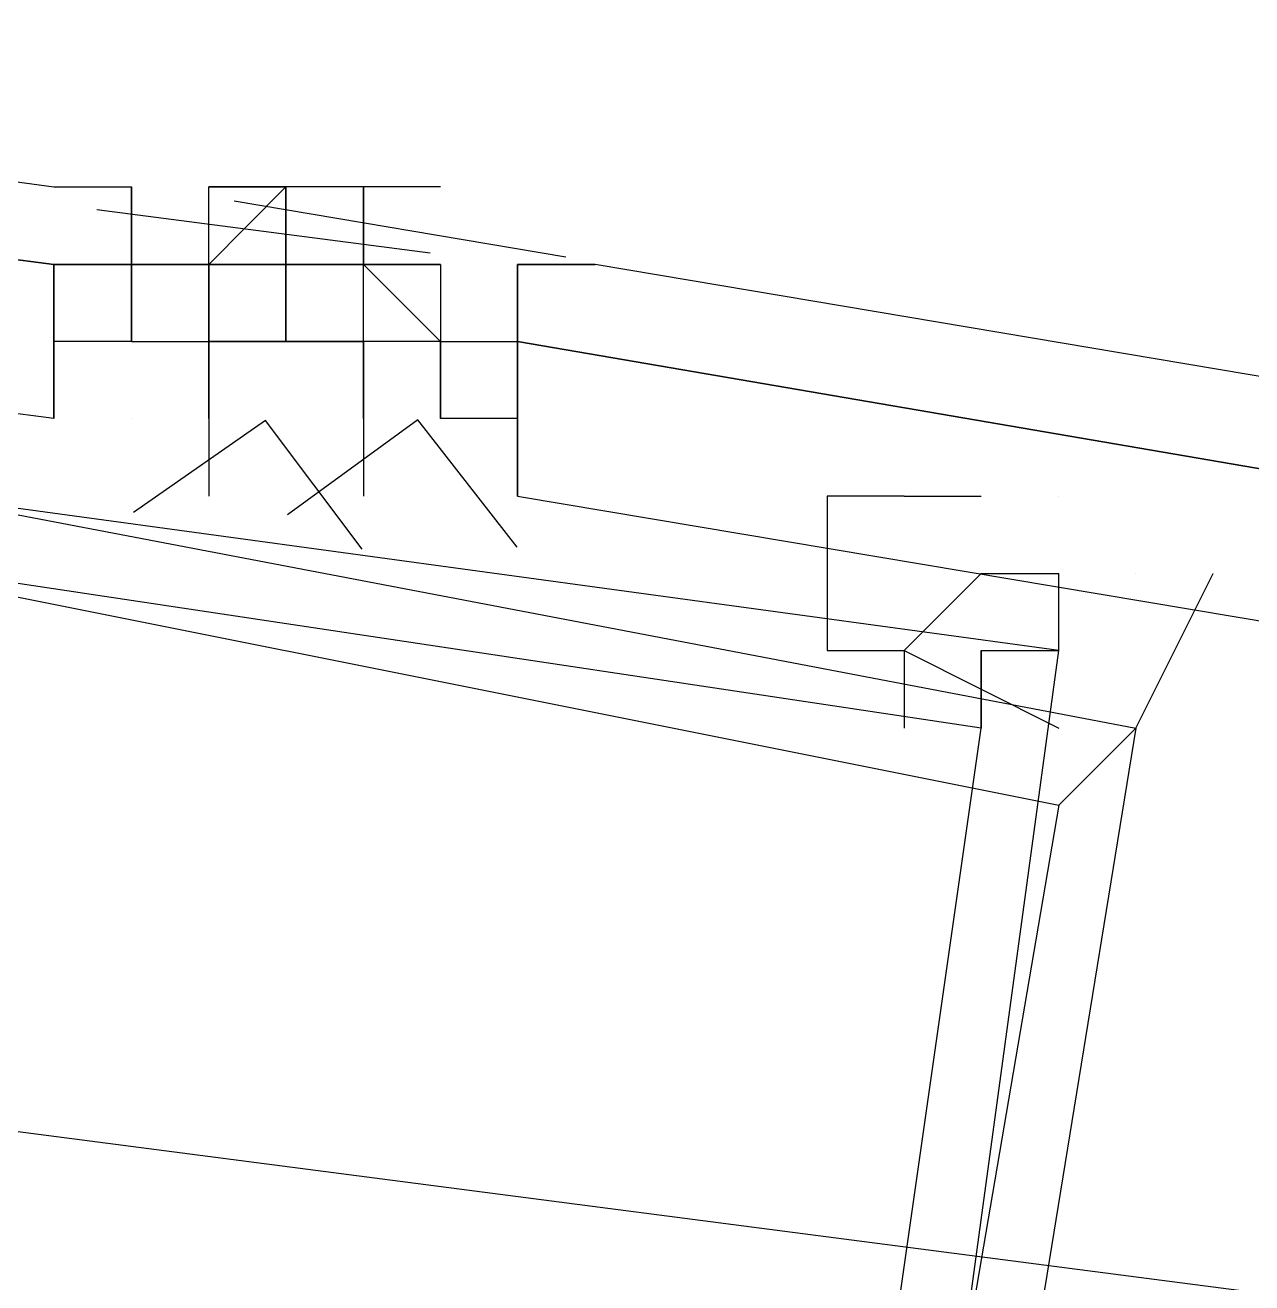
# Model space of a CAD drawing. Header units: feet. Extents: x -84 to 198, y -22 to 181.
# Drawn here: x 103.6483 to 103.86, y 152.7487 to 152.9657 of the extents above; entities that cross this region are included whole.
import ezdxf

# ---------------------------------------------------------------- set-up
doc = ezdxf.new("R2010")
doc.units = ezdxf.units.FT
doc.layers.add('A-AREA-UNIDAD', color=30, linetype='CONTINUOUS')
doc.layers.add('A-LINEA', color=7, linetype='CONTINUOUS')

msp = doc.modelspace()

# ---------------------------------------------------------------- linework, layer by layer
at = {"layer": 'A-AREA-UNIDAD'}
msp.add_lwpolyline([(134, 143.5378), (130.912, 144.9422), (130.4, 144.9422), (130.208, 145.2622), (127.168, 146.4889), (126.672, 146.4889), (126.64, 146.7022), (123.52, 147.8578), (122.88, 147.8933), (122.848, 148.0889), (115.808, 150.2578), (115.2, 150.2578), (115.168, 150.4178), (111.328, 151.2178), (111.28, 151.3778), (104, 152.7289), (99.072, 153.3689), (92.192, 153.9022), (87.92, 153.9733)], dxfattribs=at)
at = {"layer": 'A-LINEA'}
for p, q in [((103.6667, 152.9378), (103.6667, 152.9378)), ((103.6667, 152.9378), (103.6667, 152.9378)), ((103.6667, 152.9378), (103.6667, 152.9378)), ((103.6667, 152.9244), (103.6667, 152.9378)), ((103.6667, 152.9378), (103.6667, 152.9378)), ((103.6667, 152.9378), (103.6667, 152.9378)), ((103.6667, 152.9378), (103.6667, 152.9378)), ((103.6667, 152.9378), (103.6667, 152.9378)), ((103.6667, 152.9244), (103.6667, 152.9378)), ((103.6667, 152.9378), (103.6667, 152.9378)), ((103.6667, 152.9378), (103.6667, 152.9378)), ((103.6667, 152.9244), (103.6667, 152.9378)), ((103.6667, 152.9244), (103.6667, 152.9378)), ((103.6667, 152.9378), (103.6667, 152.9378)), ((103.6667, 152.9378), (103.6667, 152.9378)), ((103.6667, 152.9378), (103.6667, 152.9378)), ((103.6667, 152.9378), (103.6667, 152.9378)), ((103.6667, 152.9378), (103.6667, 152.9378)), ((103.6667, 152.9378), (103.6667, 152.9244)), ((103.6667, 152.9378), (103.6667, 152.9378)), ((103.6667, 152.9378), (103.6667, 152.9378)), ((103.6667, 152.9378), (103.6667, 152.9378)), ((103.6667, 152.9378), (103.6667, 152.9378)), ((103.6667, 152.9244), (103.6667, 152.9378)), ((103.6667, 152.9378), (103.6667, 152.9378)), ((103.6667, 152.9378), (103.6667, 152.9378)), ((103.6667, 152.9378), (103.6667, 152.9378)), ((103.6667, 152.9378), (103.6667, 152.9378)), ((103.6667, 152.9244), (103.6667, 152.9378)), ((103.6667, 152.9378), (103.6667, 152.9378)), ((103.6667, 152.9378), (103.6667, 152.9378)), ((103.6667, 152.9244), (103.6667, 152.9378)), ((103.6667, 152.9244), (103.6667, 152.9378)), ((103.6667, 152.9378), (103.6667, 152.9378)), ((103.6667, 152.9378), (103.6667, 152.9378)), ((103.6667, 152.9378), (103.6667, 152.9378)), ((103.6667, 152.9378), (103.6667, 152.9378)), ((103.6667, 152.9378), (103.6667, 152.9378)), ((103.6667, 152.9378), (103.6667, 152.9244)), ((103.6667, 152.9378), (103.6667, 152.9378)), ((103.68, 152.9378), (103.6933, 152.9378)), ((103.68, 152.9378), (103.6933, 152.9378)), ((103.68, 152.9378), (103.68, 152.9378)), ((103.6933, 152.9378), (103.68, 152.9378)), ((103.68, 152.9378), (103.68, 152.9378)), ((103.68, 152.9378), (103.68, 152.9378)), ((103.68, 152.9378), (103.68, 152.9378)), ((103.68, 152.9378), (103.68, 152.9378)), ((103.68, 152.9378), (103.68, 152.9378)), ((103.68, 152.9378), (103.68, 152.9378)), ((103.68, 152.9378), (103.68, 152.9378)), ((103.68, 152.9378), (103.68, 152.9378)), ((103.68, 152.9244), (103.68, 152.9378)), ((103.68, 152.9378), (103.6933, 152.9378)), ((103.68, 152.9378), (103.6933, 152.9378)), ((103.68, 152.9378), (103.68, 152.9378)), ((103.6933, 152.9378), (103.68, 152.9378)), ((103.68, 152.9378), (103.68, 152.9378)), ((103.68, 152.9378), (103.68, 152.9378)), ((103.68, 152.9378), (103.68, 152.9378)), ((103.68, 152.9378), (103.68, 152.9378)), ((103.68, 152.9378), (103.68, 152.9378)), ((103.68, 152.9378), (103.68, 152.9378)), ((103.68, 152.9378), (103.68, 152.9378)), ((103.68, 152.9378), (103.68, 152.9378)), ((103.68, 152.9244), (103.68, 152.9378)), ((103.6933, 152.9378), (103.6933, 152.9378)), ((103.6933, 152.9378), (103.6933, 152.9378)), ((103.6933, 152.9378), (103.6933, 152.9378)), ((103.6933, 152.9378), (103.6933, 152.9378)), ((103.6933, 152.9378), (103.6933, 152.9378)), ((103.6933, 152.9378), (103.6933, 152.9378)), ((103.6933, 152.9378), (103.6933, 152.9378)), ((103.6933, 152.9378), (103.6933, 152.9378)), ((103.6933, 152.9378), (103.6933, 152.9244)), ((103.6933, 152.9378), (103.6933, 152.9378)), ((103.7067, 152.9378), (103.6933, 152.9378)), ((103.6933, 152.9378), (103.6933, 152.9378)), ((103.6933, 152.9244), (103.6933, 152.9378)), ((103.6933, 152.9244), (103.6933, 152.9378)), ((103.6933, 152.9378), (103.6933, 152.9378)), ((103.6933, 152.9378), (103.6933, 152.9378)), ((103.6933, 152.9378), (103.6933, 152.9244)), ((103.6933, 152.9378), (103.6933, 152.9378)), ((103.6933, 152.9378), (103.6933, 152.9244)), ((103.6933, 152.9378), (103.6933, 152.9378)), ((103.6933, 152.9378), (103.6933, 152.9378)), ((103.6933, 152.9378), (103.6933, 152.9244)), ((103.6933, 152.9378), (103.6933, 152.9378)), ((103.6933, 152.9378), (103.6933, 152.9378)), ((103.6933, 152.9378), (103.6933, 152.9378)), ((103.6933, 152.9378), (103.6933, 152.9378)), ((103.6933, 152.9378), (103.6933, 152.9378)), ((103.6933, 152.9378), (103.6933, 152.9378)), ((103.6933, 152.9378), (103.6933, 152.9378)), ((103.6933, 152.9378), (103.6933, 152.9378)), ((103.6933, 152.9378), (103.6933, 152.9244)), ((103.6933, 152.9378), (103.6933, 152.9378)), ((103.7067, 152.9378), (103.6933, 152.9378)), ((103.6933, 152.9378), (103.6933, 152.9378)), ((103.6933, 152.9244), (103.6933, 152.9378)), ((103.6933, 152.9244), (103.6933, 152.9378)), ((103.6933, 152.9378), (103.6933, 152.9378)), ((103.6933, 152.9378), (103.6933, 152.9378)), ((103.6933, 152.9378), (103.6933, 152.9244)), ((103.6933, 152.9378), (103.6933, 152.9378)), ((103.6933, 152.9378), (103.6933, 152.9244)), ((103.6933, 152.9378), (103.6933, 152.9378)), ((103.6933, 152.9378), (103.6933, 152.9378)), ((103.6933, 152.9378), (103.6933, 152.9244)), ((103.7067, 152.9378), (103.7067, 152.9378)), ((103.7067, 152.9378), (103.7067, 152.9378)), ((103.7067, 152.9378), (103.7067, 152.9378)), ((103.7067, 152.9378), (103.7067, 152.9378)), ((103.7067, 152.9378), (103.7067, 152.9378)), ((103.7067, 152.9244), (103.7067, 152.9378)), ((103.7067, 152.9378), (103.7067, 152.9378)), ((103.7067, 152.9378), (103.7067, 152.9378)), ((103.7067, 152.9378), (103.7067, 152.9378)), ((103.72, 152.9378), (103.7067, 152.9378)), ((103.7067, 152.9378), (103.7067, 152.9378)), ((103.7067, 152.9378), (103.7067, 152.9378)), ((103.7067, 152.9378), (103.7067, 152.9378)), ((103.7067, 152.9378), (103.7067, 152.9378)), ((103.7067, 152.9378), (103.7067, 152.9378)), ((103.7067, 152.9244), (103.7067, 152.9378)), ((103.7067, 152.9378), (103.7067, 152.9378)), ((103.7067, 152.9378), (103.7067, 152.9378)), ((103.7067, 152.9378), (103.7067, 152.9378)), ((103.72, 152.9378), (103.7067, 152.9378)), ((103.6844, 152.9354), (103.7416, 152.9257)), ((103.6844, 152.9354), (103.7416, 152.9257)), ((103.6607, 152.9339), (103.7182, 152.9264)), ((103.6607, 152.9339), (103.7182, 152.9264)), ((103.6533, 152.9244), (103.6533, 152.9244)), ((103.6533, 152.9244), (103.6533, 152.9111)), ((103.6533, 152.9244), (103.6533, 152.9244)), ((103.6533, 152.9244), (103.6533, 152.9111)), ((103.6667, 152.9244), (103.6667, 152.9244)), ((103.6667, 152.9244), (103.6667, 152.9244)), ((103.6667, 152.9244), (103.6667, 152.9244)), ((103.6667, 152.9244), (103.6667, 152.9244)), ((103.6667, 152.9244), (103.6667, 152.9244)), ((103.6667, 152.9244), (103.6667, 152.9244)), ((103.6667, 152.9244), (103.6667, 152.9244)), ((103.6667, 152.9244), (103.6667, 152.9244)), ((103.6667, 152.9244), (103.6667, 152.9244)), ((103.6667, 152.9244), (103.6667, 152.9244)), ((103.6667, 152.9244), (103.6667, 152.9244)), ((103.6667, 152.9244), (103.6667, 152.9244)), ((103.68, 152.9244), (103.6667, 152.9244)), ((103.6667, 152.9244), (103.6667, 152.9244)), ((103.6667, 152.9244), (103.68, 152.9244)), ((103.6667, 152.9244), (103.6667, 152.9244)), ((103.6667, 152.9244), (103.6667, 152.9244)), ((103.6667, 152.9244), (103.6667, 152.9244)), ((103.6667, 152.9244), (103.6667, 152.9244)), ((103.6667, 152.9111), (103.6667, 152.9244)), ((103.6667, 152.9244), (103.6667, 152.9244)), ((103.6667, 152.9244), (103.6667, 152.9244)), ((103.6667, 152.9244), (103.6667, 152.9244)), ((103.6667, 152.9244), (103.6667, 152.9244)), ((103.6667, 152.9244), (103.6667, 152.9244)), ((103.6667, 152.9244), (103.6667, 152.9244)), ((103.6667, 152.9244), (103.6667, 152.9244)), ((103.6667, 152.9244), (103.6667, 152.9244)), ((103.6667, 152.9244), (103.6667, 152.9244)), ((103.6667, 152.9244), (103.6667, 152.9244)), ((103.6667, 152.9244), (103.6667, 152.9244)), ((103.6667, 152.9244), (103.6667, 152.9244)), ((103.6667, 152.9244), (103.6667, 152.9244)), ((103.6667, 152.9244), (103.6667, 152.9244)), ((103.6667, 152.9244), (103.6667, 152.9244)), ((103.6667, 152.9244), (103.6667, 152.9244)), ((103.68, 152.9244), (103.6667, 152.9244)), ((103.6667, 152.9244), (103.6667, 152.9244)), ((103.6667, 152.9244), (103.68, 152.9244)), ((103.6667, 152.9244), (103.6667, 152.9244)), ((103.6667, 152.9244), (103.6667, 152.9244)), ((103.6667, 152.9244), (103.6667, 152.9244)), ((103.6667, 152.9244), (103.6667, 152.9244)), ((103.6667, 152.9111), (103.6667, 152.9244)), ((103.6667, 152.9244), (103.6667, 152.9244)), ((103.6667, 152.9244), (103.6667, 152.9244)), ((103.6667, 152.9244), (103.6667, 152.9244)), ((103.6667, 152.9244), (103.6667, 152.9244)), ((103.68, 152.9244), (103.68, 152.9244)), ((103.68, 152.9244), (103.68, 152.9244)), ((103.68, 152.9111), (103.68, 152.9244)), ((103.68, 152.9244), (103.68, 152.9244)), ((103.68, 152.9244), (103.68, 152.9244)), ((103.68, 152.9244), (103.68, 152.9244)), ((103.68, 152.9244), (103.68, 152.9244)), ((103.68, 152.9244), (103.68, 152.9244)), ((103.6933, 152.9244), (103.68, 152.9244)), ((103.6933, 152.9244), (103.68, 152.9244)), ((103.68, 152.9244), (103.68, 152.9244)), ((103.68, 152.9244), (103.68, 152.9244)), ((103.68, 152.9244), (103.68, 152.9244)), ((103.68, 152.9244), (103.68, 152.9244)), ((103.68, 152.9244), (103.68, 152.9244)), ((103.68, 152.9244), (103.68, 152.9244)), ((103.68, 152.9244), (103.68, 152.9244)), ((103.68, 152.9244), (103.68, 152.9244)), ((103.68, 152.9244), (103.68, 152.9244)), ((103.68, 152.9244), (103.68, 152.9244)), ((103.6933, 152.9244), (103.68, 152.9244)), ((103.68, 152.9244), (103.68, 152.9244)), ((103.68, 152.9244), (103.68, 152.9244)), ((103.68, 152.9244), (103.68, 152.9244)), ((103.68, 152.9244), (103.68, 152.9244)), ((103.68, 152.9244), (103.68, 152.9244)), ((103.68, 152.9111), (103.68, 152.9244)), ((103.68, 152.9244), (103.68, 152.9244)), ((103.68, 152.9244), (103.68, 152.9244)), ((103.68, 152.9244), (103.68, 152.9244)), ((103.68, 152.9244), (103.68, 152.9244)), ((103.68, 152.9244), (103.68, 152.9244)), ((103.6933, 152.9244), (103.68, 152.9244)), ((103.68, 152.9244), (103.68, 152.9244)), ((103.68, 152.9244), (103.68, 152.9244)), ((103.68, 152.9244), (103.68, 152.9244)), ((103.68, 152.9244), (103.68, 152.9244)), ((103.68, 152.9244), (103.6933, 152.9244)), ((103.68, 152.9244), (103.6933, 152.9244)), ((103.68, 152.9244), (103.6933, 152.9244)), ((103.68, 152.9244), (103.68, 152.9244)), ((103.68, 152.9244), (103.68, 152.9244)), ((103.68, 152.9111), (103.68, 152.9244)), ((103.68, 152.9244), (103.68, 152.9244)), ((103.68, 152.9244), (103.68, 152.9244)), ((103.68, 152.9244), (103.68, 152.9244)), ((103.68, 152.9244), (103.68, 152.9244)), ((103.68, 152.9244), (103.68, 152.9244)), ((103.6933, 152.9244), (103.68, 152.9244)), ((103.6933, 152.9244), (103.68, 152.9244)), ((103.68, 152.9244), (103.68, 152.9244)), ((103.68, 152.9244), (103.68, 152.9244)), ((103.68, 152.9244), (103.68, 152.9244)), ((103.68, 152.9244), (103.68, 152.9244)), ((103.68, 152.9244), (103.68, 152.9244)), ((103.68, 152.9244), (103.68, 152.9244)), ((103.68, 152.9244), (103.68, 152.9244)), ((103.68, 152.9244), (103.68, 152.9244)), ((103.68, 152.9244), (103.68, 152.9244)), ((103.68, 152.9244), (103.68, 152.9244)), ((103.6933, 152.9244), (103.68, 152.9244)), ((103.68, 152.9244), (103.68, 152.9244)), ((103.68, 152.9244), (103.68, 152.9244)), ((103.68, 152.9244), (103.68, 152.9244)), ((103.68, 152.9244), (103.68, 152.9244)), ((103.68, 152.9244), (103.68, 152.9244)), ((103.68, 152.9111), (103.68, 152.9244)), ((103.68, 152.9244), (103.68, 152.9244)), ((103.68, 152.9244), (103.68, 152.9244)), ((103.68, 152.9244), (103.68, 152.9244)), ((103.68, 152.9244), (103.68, 152.9244)), ((103.68, 152.9244), (103.68, 152.9244)), ((103.6933, 152.9244), (103.68, 152.9244)), ((103.68, 152.9244), (103.68, 152.9244)), ((103.68, 152.9244), (103.68, 152.9244)), ((103.68, 152.9244), (103.68, 152.9244)), ((103.68, 152.9244), (103.68, 152.9244)), ((103.68, 152.9244), (103.6933, 152.9244)), ((103.68, 152.9244), (103.6933, 152.9244)), ((103.68, 152.9244), (103.6933, 152.9244)), ((103.6933, 152.9244), (103.6933, 152.9244)), ((103.6933, 152.9244), (103.6933, 152.9244)), ((103.6933, 152.9244), (103.6933, 152.9244)), ((103.6933, 152.9244), (103.6933, 152.9244)), ((103.6933, 152.9244), (103.6933, 152.9244)), ((103.6933, 152.9244), (103.6933, 152.9244)), ((103.6933, 152.9244), (103.6933, 152.9244)), ((103.6933, 152.9244), (103.6933, 152.9244)), ((103.6933, 152.9244), (103.6933, 152.9244)), ((103.6933, 152.9244), (103.6933, 152.9244)), ((103.6933, 152.9244), (103.6933, 152.9244)), ((103.6933, 152.9244), (103.6933, 152.9244)), ((103.6933, 152.9244), (103.6933, 152.9244)), ((103.6933, 152.9244), (103.6933, 152.9244)), ((103.6933, 152.9244), (103.6933, 152.9244)), ((103.6933, 152.9244), (103.6933, 152.9244)), ((103.6933, 152.9244), (103.6933, 152.9244)), ((103.6933, 152.9244), (103.6933, 152.9244)), ((103.6933, 152.9244), (103.6933, 152.9244)), ((103.6933, 152.9244), (103.6933, 152.9244)), ((103.6933, 152.9244), (103.6933, 152.9111)), ((103.6933, 152.9244), (103.6933, 152.9244)), ((103.6933, 152.9244), (103.6933, 152.9244)), ((103.6933, 152.9244), (103.6933, 152.9244)), ((103.6933, 152.9244), (103.6933, 152.9244)), ((103.6933, 152.9244), (103.6933, 152.9244)), ((103.6933, 152.9244), (103.6933, 152.9244)), ((103.6933, 152.9244), (103.6933, 152.9244)), ((103.6933, 152.9244), (103.6933, 152.9244)), ((103.6933, 152.9111), (103.6933, 152.9244)), ((103.6933, 152.9244), (103.6933, 152.9244)), ((103.6933, 152.9244), (103.6933, 152.9244)), ((103.6933, 152.9244), (103.6933, 152.9244)), ((103.6933, 152.9244), (103.6933, 152.9244)), ((103.6933, 152.9244), (103.6933, 152.9244)), ((103.7067, 152.9244), (103.6933, 152.9244)), ((103.6933, 152.9244), (103.6933, 152.9244)), ((103.7067, 152.9244), (103.6933, 152.9244)), ((103.6933, 152.9244), (103.6933, 152.9244)), ((103.6933, 152.9244), (103.6933, 152.9244)), ((103.6933, 152.9244), (103.6933, 152.9244)), ((103.6933, 152.9244), (103.6933, 152.9244)), ((103.6933, 152.9244), (103.7067, 152.9244)), ((103.6933, 152.9244), (103.6933, 152.9244)), ((103.6933, 152.9244), (103.6933, 152.9244)), ((103.6933, 152.9244), (103.6933, 152.9244)), ((103.6933, 152.9244), (103.6933, 152.9244)), ((103.6933, 152.9244), (103.6933, 152.9244)), ((103.6933, 152.9244), (103.6933, 152.9244)), ((103.6933, 152.9111), (103.6933, 152.9244)), ((103.6933, 152.9244), (103.6933, 152.9244)), ((103.6933, 152.9244), (103.6933, 152.9244)), ((103.6933, 152.9244), (103.6933, 152.9244)), ((103.6933, 152.9244), (103.6933, 152.9244)), ((103.6933, 152.9244), (103.6933, 152.9244)), ((103.6933, 152.9244), (103.6933, 152.9244)), ((103.6933, 152.9244), (103.6933, 152.9244)), ((103.6933, 152.9244), (103.6933, 152.9244)), ((103.6933, 152.9244), (103.6933, 152.9244)), ((103.6933, 152.9244), (103.6933, 152.9244)), ((103.6933, 152.9244), (103.6933, 152.9244)), ((103.6933, 152.9244), (103.6933, 152.9244)), ((103.6933, 152.9244), (103.6933, 152.9244)), ((103.6933, 152.9244), (103.6933, 152.9244)), ((103.6933, 152.9244), (103.6933, 152.9244)), ((103.6933, 152.9244), (103.6933, 152.9244)), ((103.6933, 152.9244), (103.6933, 152.9244)), ((103.6933, 152.9244), (103.6933, 152.9244)), ((103.6933, 152.9244), (103.6933, 152.9244)), ((103.6933, 152.9244), (103.6933, 152.9244)), ((103.6933, 152.9244), (103.6933, 152.9111)), ((103.6933, 152.9244), (103.6933, 152.9244)), ((103.6933, 152.9244), (103.6933, 152.9244)), ((103.6933, 152.9244), (103.6933, 152.9244)), ((103.6933, 152.9244), (103.6933, 152.9244)), ((103.6933, 152.9244), (103.6933, 152.9244)), ((103.6933, 152.9244), (103.6933, 152.9244)), ((103.6933, 152.9244), (103.6933, 152.9244)), ((103.6933, 152.9244), (103.6933, 152.9244)), ((103.6933, 152.9111), (103.6933, 152.9244)), ((103.6933, 152.9244), (103.6933, 152.9244)), ((103.6933, 152.9244), (103.6933, 152.9244)), ((103.6933, 152.9244), (103.6933, 152.9244)), ((103.6933, 152.9244), (103.6933, 152.9244)), ((103.6933, 152.9244), (103.6933, 152.9244)), ((103.7067, 152.9244), (103.6933, 152.9244)), ((103.6933, 152.9244), (103.6933, 152.9244)), ((103.7067, 152.9244), (103.6933, 152.9244)), ((103.6933, 152.9244), (103.6933, 152.9244)), ((103.6933, 152.9244), (103.6933, 152.9244)), ((103.6933, 152.9244), (103.6933, 152.9244)), ((103.6933, 152.9244), (103.6933, 152.9244)), ((103.6933, 152.9244), (103.7067, 152.9244)), ((103.6933, 152.9244), (103.6933, 152.9244)), ((103.6933, 152.9244), (103.6933, 152.9244)), ((103.6933, 152.9244), (103.6933, 152.9244)), ((103.6933, 152.9244), (103.6933, 152.9244)), ((103.6933, 152.9244), (103.6933, 152.9244)), ((103.6933, 152.9244), (103.6933, 152.9244)), ((103.6933, 152.9111), (103.6933, 152.9244)), ((103.7067, 152.9244), (103.7067, 152.9244)), ((103.7067, 152.9244), (103.7067, 152.9244)), ((103.7067, 152.9244), (103.7067, 152.9244)), ((103.7067, 152.9244), (103.72, 152.9244)), ((103.7067, 152.9244), (103.7067, 152.9244)), ((103.7067, 152.9244), (103.7067, 152.9244)), ((103.7067, 152.9111), (103.7067, 152.9244)), ((103.7067, 152.9244), (103.7067, 152.9244)), ((103.7067, 152.9244), (103.7067, 152.9244)), ((103.7067, 152.9244), (103.7067, 152.9244)), ((103.7067, 152.9244), (103.72, 152.9244)), ((103.7067, 152.9244), (103.72, 152.9244)), ((103.7067, 152.9244), (103.7067, 152.9244)), ((103.7067, 152.9244), (103.7067, 152.9244)), ((103.7067, 152.9244), (103.7067, 152.9244)), ((103.7067, 152.9244), (103.7067, 152.9244)), ((103.7067, 152.9244), (103.7067, 152.9244)), ((103.7067, 152.9244), (103.7067, 152.9244)), ((103.7067, 152.9244), (103.7067, 152.9244)), ((103.7067, 152.9244), (103.7067, 152.9244)), ((103.7067, 152.9244), (103.7067, 152.9244)), ((103.7067, 152.9244), (103.7067, 152.9244)), ((103.7067, 152.9244), (103.7067, 152.9244)), ((103.7067, 152.9244), (103.7067, 152.9244)), ((103.7067, 152.9244), (103.7067, 152.9244)), ((103.72, 152.9244), (103.7067, 152.9244)), ((103.7067, 152.9244), (103.7067, 152.9244)), ((103.7067, 152.9244), (103.7067, 152.9244)), ((103.7067, 152.9111), (103.7067, 152.9244)), ((103.72, 152.9244), (103.7067, 152.9244)), ((103.7067, 152.9244), (103.7067, 152.9244)), ((103.7067, 152.9244), (103.7067, 152.9244)), ((103.7067, 152.9111), (103.7067, 152.9244)), ((103.7067, 152.9111), (103.7067, 152.9244)), ((103.7067, 152.9244), (103.7067, 152.9244)), ((103.7067, 152.9244), (103.7067, 152.9244)), ((103.7067, 152.9244), (103.7067, 152.9244)), ((103.7067, 152.9111), (103.7067, 152.9244)), ((103.7067, 152.9111), (103.7067, 152.9244)), ((103.7067, 152.9244), (103.7067, 152.9244)), ((103.7067, 152.9244), (103.7067, 152.9244)), ((103.7067, 152.9244), (103.7067, 152.9244)), ((103.7067, 152.9244), (103.7067, 152.9244)), ((103.7067, 152.9244), (103.7067, 152.9244)), ((103.7067, 152.9244), (103.7067, 152.9244)), ((103.7067, 152.9244), (103.7067, 152.9244)), ((103.7067, 152.9244), (103.7067, 152.9244)), ((103.7067, 152.9244), (103.7067, 152.9244)), ((103.7067, 152.9244), (103.7067, 152.9244)), ((103.7067, 152.9244), (103.7067, 152.9244)), ((103.7067, 152.9244), (103.7067, 152.9244)), ((103.7067, 152.9244), (103.7067, 152.9244)), ((103.7067, 152.9244), (103.7067, 152.9244)), ((103.7067, 152.9244), (103.7067, 152.9244)), ((103.7067, 152.9244), (103.7067, 152.9244)), ((103.7067, 152.9244), (103.7067, 152.9244)), ((103.7067, 152.9244), (103.7067, 152.9244)), ((103.7067, 152.9244), (103.7067, 152.9244)), ((103.7067, 152.9244), (103.7067, 152.9244)), ((103.7067, 152.9244), (103.7067, 152.9244)), ((103.7067, 152.9244), (103.72, 152.9244)), ((103.7067, 152.9244), (103.7067, 152.9244)), ((103.7067, 152.9244), (103.7067, 152.9244)), ((103.7067, 152.9111), (103.7067, 152.9244)), ((103.7067, 152.9244), (103.7067, 152.9244)), ((103.7067, 152.9244), (103.7067, 152.9244)), ((103.7067, 152.9244), (103.7067, 152.9244)), ((103.7067, 152.9244), (103.72, 152.9244)), ((103.7067, 152.9244), (103.72, 152.9244)), ((103.7067, 152.9244), (103.7067, 152.9244)), ((103.7067, 152.9244), (103.7067, 152.9244)), ((103.7067, 152.9244), (103.7067, 152.9244)), ((103.7067, 152.9244), (103.7067, 152.9244)), ((103.7067, 152.9244), (103.7067, 152.9244)), ((103.7067, 152.9244), (103.7067, 152.9244)), ((103.7067, 152.9244), (103.7067, 152.9244)), ((103.7067, 152.9244), (103.7067, 152.9244)), ((103.7067, 152.9244), (103.7067, 152.9244)), ((103.7067, 152.9244), (103.7067, 152.9244)), ((103.7067, 152.9244), (103.7067, 152.9244)), ((103.7067, 152.9244), (103.7067, 152.9244)), ((103.7067, 152.9244), (103.7067, 152.9244)), ((103.72, 152.9244), (103.7067, 152.9244)), ((103.7067, 152.9244), (103.7067, 152.9244)), ((103.7067, 152.9244), (103.7067, 152.9244)), ((103.7067, 152.9111), (103.7067, 152.9244)), ((103.72, 152.9244), (103.7067, 152.9244)), ((103.7067, 152.9244), (103.7067, 152.9244)), ((103.7067, 152.9244), (103.7067, 152.9244)), ((103.7067, 152.9111), (103.7067, 152.9244)), ((103.7067, 152.9111), (103.7067, 152.9244)), ((103.7067, 152.9244), (103.7067, 152.9244)), ((103.7067, 152.9244), (103.7067, 152.9244)), ((103.7067, 152.9244), (103.7067, 152.9244)), ((103.7067, 152.9111), (103.7067, 152.9244)), ((103.7067, 152.9111), (103.7067, 152.9244)), ((103.7067, 152.9244), (103.7067, 152.9244)), ((103.7067, 152.9244), (103.7067, 152.9244)), ((103.7067, 152.9244), (103.7067, 152.9244)), ((103.7067, 152.9244), (103.7067, 152.9244)), ((103.7067, 152.9244), (103.7067, 152.9244)), ((103.7067, 152.9244), (103.7067, 152.9244)), ((103.7067, 152.9244), (103.7067, 152.9244)), ((103.7067, 152.9244), (103.7067, 152.9244)), ((103.7067, 152.9244), (103.7067, 152.9244)), ((103.7067, 152.9244), (103.7067, 152.9244)), ((103.7067, 152.9244), (103.7067, 152.9244)), ((103.7067, 152.9244), (103.7067, 152.9244)), ((103.7067, 152.9244), (103.7067, 152.9244)), ((103.7067, 152.9244), (103.7067, 152.9244)), ((103.7067, 152.9244), (103.7067, 152.9244)), ((103.7067, 152.9244), (103.7067, 152.9244)), ((103.7067, 152.9244), (103.7067, 152.9244)), ((103.7067, 152.9244), (103.7067, 152.9244)), ((103.72, 152.9244), (103.72, 152.9244)), ((103.72, 152.9244), (103.72, 152.9244)), ((103.72, 152.9244), (103.72, 152.9244)), ((103.72, 152.9244), (103.72, 152.9244)), ((103.72, 152.9244), (103.72, 152.9244)), ((103.72, 152.9244), (103.72, 152.9244)), ((103.72, 152.9244), (103.72, 152.9244)), ((103.72, 152.9244), (103.72, 152.9244)), ((103.72, 152.9244), (103.72, 152.9244)), ((103.72, 152.9244), (103.72, 152.9244)), ((103.72, 152.9244), (103.72, 152.9244)), ((103.72, 152.9244), (103.72, 152.9244)), ((103.72, 152.9244), (103.72, 152.9244)), ((103.72, 152.9244), (103.72, 152.9244)), ((103.72, 152.9244), (103.72, 152.9111)), ((103.72, 152.9244), (103.72, 152.9244)), ((103.72, 152.9244), (103.72, 152.9244)), ((103.72, 152.9244), (103.72, 152.9244)), ((103.72, 152.9244), (103.72, 152.9244)), ((103.72, 152.9244), (103.72, 152.9244)), ((103.72, 152.9244), (103.72, 152.9244)), ((103.72, 152.9244), (103.72, 152.9244)), ((103.72, 152.9244), (103.72, 152.9244)), ((103.72, 152.9244), (103.72, 152.9244)), ((103.72, 152.9244), (103.72, 152.9244)), ((103.72, 152.9244), (103.72, 152.9244)), ((103.72, 152.9244), (103.72, 152.9244)), ((103.72, 152.9244), (103.72, 152.9244)), ((103.72, 152.9244), (103.72, 152.9244)), ((103.72, 152.9244), (103.72, 152.9244)), ((103.72, 152.9244), (103.72, 152.9244)), ((103.72, 152.9244), (103.72, 152.9111)), ((103.72, 152.9244), (103.72, 152.9244)), ((103.72, 152.9244), (103.72, 152.9244)), ((103.7333, 152.9244), (103.7333, 152.9244)), ((103.7333, 152.9244), (103.7333, 152.9244)), ((103.7333, 152.9244), (103.7333, 152.9244)), ((103.7333, 152.9244), (103.7333, 152.9244)), ((103.7333, 152.9244), (103.7333, 152.9244)), ((103.7333, 152.9244), (103.7333, 152.9244)), ((103.7333, 152.9244), (103.7333, 152.9244)), ((103.7333, 152.9244), (103.7333, 152.9244)), ((103.7333, 152.9244), (103.7333, 152.9244)), ((103.7333, 152.9244), (103.7333, 152.9244)), ((103.7333, 152.9244), (103.7333, 152.9244)), ((103.7333, 152.9244), (103.7333, 152.9244)), ((103.7333, 152.9244), (103.7333, 152.9244)), ((103.7333, 152.9111), (103.7333, 152.9244)), ((103.7333, 152.9111), (103.7333, 152.9244)), ((103.7333, 152.9244), (103.7333, 152.9244)), ((103.7333, 152.9244), (103.7333, 152.9244)), ((103.7333, 152.9244), (103.7333, 152.9244)), ((103.7333, 152.9244), (103.7333, 152.9244)), ((103.7333, 152.9244), (103.7333, 152.9244)), ((103.7333, 152.9244), (103.7333, 152.9244)), ((103.7333, 152.9244), (103.7333, 152.9244)), ((103.7333, 152.9244), (103.7333, 152.9244)), ((103.7333, 152.9244), (103.7333, 152.9244)), ((103.7333, 152.9244), (103.7333, 152.9244)), ((103.7333, 152.9244), (103.7333, 152.9244)), ((103.7333, 152.9244), (103.7333, 152.9244)), ((103.7333, 152.9244), (103.7333, 152.9244)), ((103.7333, 152.9244), (103.7333, 152.9244)), ((103.7333, 152.9244), (103.7333, 152.9244)), ((103.7333, 152.9244), (103.7333, 152.9244)), ((103.7333, 152.9244), (103.7333, 152.9244)), ((103.7333, 152.9244), (103.7333, 152.9244)), ((103.7333, 152.9244), (103.7333, 152.9244)), ((103.7333, 152.9244), (103.7333, 152.9244)), ((103.7333, 152.9111), (103.7333, 152.9244)), ((103.7333, 152.9111), (103.7333, 152.9244)), ((103.7333, 152.9244), (103.7333, 152.9244)), ((103.7333, 152.9244), (103.7333, 152.9244)), ((103.7333, 152.9244), (103.7333, 152.9244)), ((103.7333, 152.9244), (103.7333, 152.9244)), ((103.7333, 152.9244), (103.7333, 152.9244)), ((103.7333, 152.9244), (103.7333, 152.9244)), ((103.7333, 152.9244), (103.7333, 152.9244)), ((103.6667, 152.9111), (103.6533, 152.9111)), ((103.6533, 152.9111), (103.6533, 152.9111)), ((103.6667, 152.9111), (103.6533, 152.9111)), ((103.6667, 152.9111), (103.6533, 152.9111)), ((103.6533, 152.9111), (103.6533, 152.9111)), ((103.6667, 152.9111), (103.6533, 152.9111)), ((103.6667, 152.9111), (103.6667, 152.9111)), ((103.6667, 152.9111), (103.6667, 152.9111)), ((103.6667, 152.9111), (103.6667, 152.9111)), ((103.6667, 152.9111), (103.6667, 152.9111)), ((103.6667, 152.9111), (103.6667, 152.9111)), ((103.6667, 152.9111), (103.6667, 152.9111)), ((103.6667, 152.9111), (103.6667, 152.9111)), ((103.6667, 152.9111), (103.6667, 152.9111)), ((103.6667, 152.9111), (103.68, 152.9111)), ((103.6667, 152.9111), (103.6667, 152.9111)), ((103.6667, 152.9111), (103.6667, 152.9111)), ((103.6667, 152.9111), (103.6667, 152.9111)), ((103.6667, 152.9111), (103.6667, 152.9111)), ((103.6667, 152.9111), (103.6667, 152.9111)), ((103.6667, 152.9111), (103.6667, 152.9111)), ((103.6667, 152.9111), (103.6667, 152.9111)), ((103.6667, 152.9111), (103.6667, 152.9111)), ((103.6667, 152.9111), (103.6667, 152.9111)), ((103.6667, 152.9111), (103.6667, 152.9111)), ((103.6667, 152.9111), (103.6667, 152.9111)), ((103.6667, 152.9111), (103.6667, 152.9111)), ((103.6667, 152.9111), (103.6667, 152.9111)), ((103.6667, 152.9111), (103.6667, 152.9111)), ((103.6667, 152.9111), (103.68, 152.9111)), ((103.6667, 152.9111), (103.6667, 152.9111)), ((103.6667, 152.9111), (103.6667, 152.9111)), ((103.6667, 152.9111), (103.6667, 152.9111)), ((103.6667, 152.9111), (103.6667, 152.9111)), ((103.6667, 152.9111), (103.6667, 152.9111)), ((103.6667, 152.9111), (103.6667, 152.9111)), ((103.68, 152.9111), (103.68, 152.9111)), ((103.68, 152.9111), (103.6933, 152.9111)), ((103.68, 152.9111), (103.68, 152.9111)), ((103.68, 152.9111), (103.68, 152.9111)), ((103.68, 152.9111), (103.68, 152.9111)), ((103.68, 152.9111), (103.68, 152.9111)), ((103.68, 152.8978), (103.68, 152.9111)), ((103.68, 152.9111), (103.68, 152.9111)), ((103.68, 152.9111), (103.68, 152.9111)), ((103.68, 152.9111), (103.68, 152.8978)), ((103.68, 152.9111), (103.68, 152.8978)), ((103.68, 152.9111), (103.68, 152.9111)), ((103.68, 152.9111), (103.68, 152.9111)), ((103.68, 152.9111), (103.68, 152.9111)), ((103.68, 152.9111), (103.68, 152.9111)), ((103.68, 152.9111), (103.68, 152.9111)), ((103.6933, 152.9111), (103.68, 152.9111)), ((103.68, 152.9111), (103.68, 152.9111)), ((103.68, 152.9111), (103.68, 152.9111)), ((103.68, 152.9111), (103.68, 152.9111)), ((103.68, 152.9111), (103.68, 152.9111)), ((103.68, 152.9111), (103.6933, 152.9111)), ((103.68, 152.9111), (103.68, 152.9111)), ((103.68, 152.9111), (103.68, 152.9111)), ((103.68, 152.9111), (103.68, 152.9111)), ((103.68, 152.9111), (103.68, 152.9111)), ((103.68, 152.8978), (103.68, 152.9111)), ((103.68, 152.9111), (103.68, 152.9111)), ((103.68, 152.9111), (103.68, 152.9111)), ((103.68, 152.9111), (103.68, 152.8978)), ((103.68, 152.9111), (103.68, 152.8978)), ((103.68, 152.9111), (103.68, 152.9111)), ((103.68, 152.9111), (103.68, 152.9111)), ((103.68, 152.9111), (103.68, 152.9111)), ((103.68, 152.9111), (103.68, 152.9111)), ((103.68, 152.9111), (103.68, 152.9111)), ((103.6933, 152.9111), (103.68, 152.9111)), ((103.68, 152.9111), (103.68, 152.9111)), ((103.68, 152.9111), (103.68, 152.9111)), ((103.68, 152.9111), (103.68, 152.9111)), ((103.6933, 152.9111), (103.6933, 152.9111)), ((103.6933, 152.9111), (103.6933, 152.9111)), ((103.6933, 152.9111), (103.6933, 152.9111)), ((103.6933, 152.9111), (103.6933, 152.9111)), ((103.6933, 152.9111), (103.6933, 152.9111)), ((103.6933, 152.9111), (103.6933, 152.9111)), ((103.6933, 152.9111), (103.6933, 152.9111)), ((103.6933, 152.9111), (103.6933, 152.9111)), ((103.6933, 152.9111), (103.6933, 152.9111)), ((103.6933, 152.9111), (103.6933, 152.9111)), ((103.6933, 152.9111), (103.7067, 152.9111)), ((103.6933, 152.9111), (103.6933, 152.9111)), ((103.6933, 152.9111), (103.7067, 152.9111)), ((103.6933, 152.9111), (103.6933, 152.9111)), ((103.6933, 152.9111), (103.6933, 152.9111)), ((103.6933, 152.9111), (103.6933, 152.9111)), ((103.6933, 152.9111), (103.6933, 152.9111)), ((103.6933, 152.9111), (103.6933, 152.9111)), ((103.6933, 152.9111), (103.6933, 152.9111)), ((103.6933, 152.9111), (103.6933, 152.9111)), ((103.6933, 152.9111), (103.6933, 152.9111)), ((103.6933, 152.9111), (103.6933, 152.9111)), ((103.6933, 152.9111), (103.6933, 152.9111)), ((103.6933, 152.9111), (103.6933, 152.9111)), ((103.7067, 152.9111), (103.6933, 152.9111)), ((103.6933, 152.9111), (103.6933, 152.9111)), ((103.6933, 152.9111), (103.6933, 152.9111)), ((103.6933, 152.9111), (103.6933, 152.9111)), ((103.6933, 152.9111), (103.6933, 152.9111)), ((103.6933, 152.9111), (103.6933, 152.9111)), ((103.6933, 152.9111), (103.6933, 152.9111)), ((103.6933, 152.9111), (103.6933, 152.9111)), ((103.6933, 152.9111), (103.6933, 152.9111)), ((103.6933, 152.9111), (103.6933, 152.9111)), ((103.6933, 152.9111), (103.6933, 152.9111)), ((103.6933, 152.9111), (103.6933, 152.9111)), ((103.6933, 152.9111), (103.6933, 152.9111)), ((103.6933, 152.9111), (103.6933, 152.9111)), ((103.6933, 152.9111), (103.6933, 152.9111)), ((103.6933, 152.9111), (103.6933, 152.9111)), ((103.6933, 152.9111), (103.6933, 152.9111)), ((103.6933, 152.9111), (103.6933, 152.9111)), ((103.6933, 152.9111), (103.6933, 152.9111)), ((103.6933, 152.9111), (103.6933, 152.9111)), ((103.6933, 152.9111), (103.6933, 152.9111)), ((103.6933, 152.9111), (103.6933, 152.9111)), ((103.6933, 152.9111), (103.6933, 152.9111)), ((103.6933, 152.9111), (103.6933, 152.9111)), ((103.6933, 152.9111), (103.6933, 152.9111)), ((103.6933, 152.9111), (103.6933, 152.9111)), ((103.6933, 152.9111), (103.6933, 152.9111)), ((103.6933, 152.9111), (103.6933, 152.9111)), ((103.6933, 152.9111), (103.6933, 152.9111)), ((103.6933, 152.9111), (103.7067, 152.9111)), ((103.6933, 152.9111), (103.6933, 152.9111)), ((103.6933, 152.9111), (103.7067, 152.9111)), ((103.6933, 152.9111), (103.6933, 152.9111)), ((103.6933, 152.9111), (103.6933, 152.9111)), ((103.6933, 152.9111), (103.6933, 152.9111)), ((103.6933, 152.9111), (103.6933, 152.9111)), ((103.6933, 152.9111), (103.6933, 152.9111)), ((103.6933, 152.9111), (103.6933, 152.9111)), ((103.6933, 152.9111), (103.6933, 152.9111)), ((103.6933, 152.9111), (103.6933, 152.9111)), ((103.6933, 152.9111), (103.6933, 152.9111)), ((103.6933, 152.9111), (103.6933, 152.9111)), ((103.6933, 152.9111), (103.6933, 152.9111)), ((103.7067, 152.9111), (103.6933, 152.9111)), ((103.6933, 152.9111), (103.6933, 152.9111)), ((103.6933, 152.9111), (103.6933, 152.9111)), ((103.6933, 152.9111), (103.6933, 152.9111)), ((103.6933, 152.9111), (103.6933, 152.9111)), ((103.6933, 152.9111), (103.6933, 152.9111)), ((103.6933, 152.9111), (103.6933, 152.9111)), ((103.6933, 152.9111), (103.6933, 152.9111)), ((103.6933, 152.9111), (103.6933, 152.9111)), ((103.6933, 152.9111), (103.6933, 152.9111)), ((103.6933, 152.9111), (103.6933, 152.9111)), ((103.6933, 152.9111), (103.6933, 152.9111)), ((103.6933, 152.9111), (103.6933, 152.9111)), ((103.6933, 152.9111), (103.6933, 152.9111)), ((103.6933, 152.9111), (103.6933, 152.9111)), ((103.6933, 152.9111), (103.6933, 152.9111)), ((103.6933, 152.9111), (103.6933, 152.9111)), ((103.6933, 152.9111), (103.6933, 152.9111)), ((103.6933, 152.9111), (103.6933, 152.9111)), ((103.7067, 152.9111), (103.7067, 152.9111)), ((103.7067, 152.9111), (103.7067, 152.9111)), ((103.7067, 152.9111), (103.7067, 152.9111)), ((103.7067, 152.9111), (103.7067, 152.9111)), ((103.7067, 152.9111), (103.7067, 152.9111)), ((103.7067, 152.9111), (103.7067, 152.9111)), ((103.7067, 152.9111), (103.7067, 152.9111)), ((103.7067, 152.9111), (103.7067, 152.9111)), ((103.7067, 152.9111), (103.7067, 152.9111)), ((103.7067, 152.9111), (103.7067, 152.9111)), ((103.7067, 152.9111), (103.7067, 152.9111)), ((103.7067, 152.9111), (103.7067, 152.9111)), ((103.7067, 152.9111), (103.7067, 152.9111)), ((103.7067, 152.9111), (103.7067, 152.9111)), ((103.7067, 152.9111), (103.7067, 152.9111)), ((103.7067, 152.9111), (103.7067, 152.9111)), ((103.7067, 152.9111), (103.7067, 152.9111)), ((103.7067, 152.9111), (103.7067, 152.9111)), ((103.7067, 152.9111), (103.7067, 152.9111)), ((103.7067, 152.9111), (103.7067, 152.9111)), ((103.7067, 152.9111), (103.7067, 152.9111)), ((103.7067, 152.9111), (103.7067, 152.9111)), ((103.7067, 152.9111), (103.7067, 152.9111)), ((103.7067, 152.9111), (103.7067, 152.9111)), ((103.7067, 152.9111), (103.7067, 152.9111)), ((103.7067, 152.8978), (103.7067, 152.9111)), ((103.7067, 152.9111), (103.7067, 152.9111)), ((103.7067, 152.9111), (103.7067, 152.9111)), ((103.7067, 152.9111), (103.7067, 152.9111)), ((103.7067, 152.9111), (103.7067, 152.9111)), ((103.7067, 152.9111), (103.7067, 152.9111)), ((103.7067, 152.9111), (103.7067, 152.9111)), ((103.7067, 152.9111), (103.7067, 152.9111)), ((103.7067, 152.9111), (103.7067, 152.9111)), ((103.7067, 152.9111), (103.7067, 152.9111)), ((103.7067, 152.9111), (103.7067, 152.9111)), ((103.7067, 152.9111), (103.7067, 152.9111)), ((103.7067, 152.9111), (103.7067, 152.9111)), ((103.7067, 152.9111), (103.7067, 152.9111)), ((103.7067, 152.9111), (103.7067, 152.9111)), ((103.7067, 152.9111), (103.7067, 152.9111)), ((103.7067, 152.9111), (103.7067, 152.9111)), ((103.7067, 152.9111), (103.7067, 152.9111)), ((103.7067, 152.9111), (103.7067, 152.9111)), ((103.7067, 152.9111), (103.7067, 152.9111)), ((103.7067, 152.9111), (103.7067, 152.9111)), ((103.7067, 152.9111), (103.7067, 152.9111)), ((103.7067, 152.9111), (103.7067, 152.9111)), ((103.7067, 152.9111), (103.7067, 152.9111)), ((103.7067, 152.9111), (103.7067, 152.9111)), ((103.7067, 152.9111), (103.7067, 152.9111)), ((103.7067, 152.9111), (103.7067, 152.9111)), ((103.7067, 152.9111), (103.7067, 152.9111)), ((103.7067, 152.9111), (103.7067, 152.9111)), ((103.7067, 152.9111), (103.7067, 152.9111)), ((103.7067, 152.9111), (103.7067, 152.9111)), ((103.7067, 152.9111), (103.7067, 152.9111)), ((103.7067, 152.9111), (103.7067, 152.9111)), ((103.7067, 152.9111), (103.7067, 152.9111)), ((103.7067, 152.9111), (103.7067, 152.9111)), ((103.7067, 152.9111), (103.7067, 152.9111)), ((103.7067, 152.9111), (103.7067, 152.9111)), ((103.7067, 152.9111), (103.7067, 152.9111)), ((103.7067, 152.8978), (103.7067, 152.9111)), ((103.7067, 152.9111), (103.7067, 152.9111)), ((103.7067, 152.9111), (103.7067, 152.9111)), ((103.7067, 152.9111), (103.7067, 152.9111)), ((103.7067, 152.9111), (103.7067, 152.9111)), ((103.7067, 152.9111), (103.7067, 152.9111)), ((103.7067, 152.9111), (103.7067, 152.9111)), ((103.7067, 152.9111), (103.7067, 152.9111)), ((103.7067, 152.9111), (103.7067, 152.9111)), ((103.7067, 152.9111), (103.7067, 152.9111)), ((103.7067, 152.9111), (103.7067, 152.9111)), ((103.7067, 152.9111), (103.7067, 152.9111)), ((103.7067, 152.9111), (103.7067, 152.9111)), ((103.72, 152.9111), (103.72, 152.9111)), ((103.72, 152.9111), (103.72, 152.9111)), ((103.72, 152.9111), (103.72, 152.9111)), ((103.72, 152.9111), (103.7333, 152.9111)), ((103.72, 152.8978), (103.72, 152.9111)), ((103.72, 152.9111), (103.72, 152.9111)), ((103.72, 152.9111), (103.72, 152.9111)), ((103.72, 152.9111), (103.72, 152.9111)), ((103.72, 152.9111), (103.72, 152.9111)), ((103.72, 152.9111), (103.72, 152.9111)), ((103.72, 152.9111), (103.72, 152.9111)), ((103.72, 152.9111), (103.72, 152.9111)), ((103.72, 152.9111), (103.72, 152.8978)), ((103.72, 152.9111), (103.72, 152.9111)), ((103.72, 152.9111), (103.72, 152.9111)), ((103.72, 152.9111), (103.72, 152.9111)), ((103.72, 152.9111), (103.72, 152.9111)), ((103.72, 152.9111), (103.72, 152.9111)), ((103.72, 152.9111), (103.72, 152.9111)), ((103.72, 152.9111), (103.72, 152.9111)), ((103.72, 152.9111), (103.72, 152.9111)), ((103.72, 152.9111), (103.72, 152.9111)), ((103.72, 152.9111), (103.72, 152.9111)), ((103.72, 152.9111), (103.72, 152.9111)), ((103.72, 152.9111), (103.72, 152.9111)), ((103.72, 152.9111), (103.72, 152.9111)), ((103.72, 152.9111), (103.72, 152.9111)), ((103.72, 152.9111), (103.72, 152.9111)), ((103.72, 152.9111), (103.72, 152.9111)), ((103.72, 152.9111), (103.72, 152.9111)), ((103.72, 152.9111), (103.72, 152.9111)), ((103.72, 152.9111), (103.72, 152.9111)), ((103.72, 152.9111), (103.72, 152.9111)), ((103.72, 152.9111), (103.72, 152.9111)), ((103.72, 152.9111), (103.72, 152.9111)), ((103.72, 152.9111), (103.72, 152.9111)), ((103.72, 152.9111), (103.72, 152.9111)), ((103.72, 152.9111), (103.72, 152.9111)), ((103.72, 152.9111), (103.72, 152.9111)), ((103.72, 152.9111), (103.72, 152.9111)), ((103.72, 152.9111), (103.7333, 152.9111)), ((103.72, 152.8978), (103.72, 152.9111)), ((103.72, 152.9111), (103.72, 152.9111)), ((103.72, 152.9111), (103.72, 152.9111)), ((103.72, 152.9111), (103.72, 152.9111)), ((103.72, 152.9111), (103.72, 152.9111)), ((103.72, 152.9111), (103.72, 152.9111)), ((103.72, 152.9111), (103.72, 152.9111)), ((103.72, 152.9111), (103.72, 152.9111)), ((103.72, 152.9111), (103.72, 152.8978)), ((103.72, 152.9111), (103.72, 152.9111)), ((103.72, 152.9111), (103.72, 152.9111)), ((103.72, 152.9111), (103.72, 152.9111)), ((103.72, 152.9111), (103.72, 152.9111)), ((103.72, 152.9111), (103.72, 152.9111)), ((103.72, 152.9111), (103.72, 152.9111)), ((103.72, 152.9111), (103.72, 152.9111)), ((103.72, 152.9111), (103.72, 152.9111)), ((103.72, 152.9111), (103.72, 152.9111)), ((103.72, 152.9111), (103.72, 152.9111)), ((103.72, 152.9111), (103.72, 152.9111)), ((103.72, 152.9111), (103.72, 152.9111)), ((103.72, 152.9111), (103.72, 152.9111)), ((103.72, 152.9111), (103.72, 152.9111)), ((103.72, 152.9111), (103.72, 152.9111)), ((103.72, 152.9111), (103.72, 152.9111)), ((103.72, 152.9111), (103.72, 152.9111)), ((103.72, 152.9111), (103.72, 152.9111)), ((103.72, 152.9111), (103.72, 152.9111)), ((103.72, 152.9111), (103.72, 152.9111)), ((103.72, 152.9111), (103.72, 152.9111)), ((103.72, 152.9111), (103.72, 152.9111)), ((103.72, 152.9111), (103.72, 152.9111)), ((103.72, 152.9111), (103.72, 152.9111)), ((103.7333, 152.8978), (103.7333, 152.9111)), ((103.7333, 152.9111), (103.7333, 152.9111)), ((103.7333, 152.9111), (103.7333, 152.9111)), ((103.7333, 152.9111), (103.7333, 152.9111)), ((103.7333, 152.9111), (103.7333, 152.9111)), ((103.7333, 152.9111), (103.7333, 152.9111)), ((103.7333, 152.9111), (103.7333, 152.9111)), ((103.7333, 152.9111), (103.7333, 152.9111)), ((103.7333, 152.9111), (103.7333, 152.9111)), ((103.7333, 152.9111), (103.7333, 152.9111)), ((103.7333, 152.9111), (103.7333, 152.9111)), ((103.7333, 152.9111), (103.7333, 152.9111)), ((103.7333, 152.8978), (103.7333, 152.9111)), ((103.7333, 152.9111), (103.7333, 152.9111)), ((103.7333, 152.9111), (103.7333, 152.9111)), ((103.7333, 152.9111), (103.7333, 152.9111)), ((103.7333, 152.9111), (103.7333, 152.9111)), ((103.7333, 152.9111), (103.7333, 152.9111)), ((103.7333, 152.9111), (103.7333, 152.9111)), ((103.7333, 152.9111), (103.7333, 152.9111)), ((103.7333, 152.9111), (103.7333, 152.9111)), ((103.7333, 152.9111), (103.7333, 152.9111)), ((103.7333, 152.9111), (103.7333, 152.9111)), ((103.7333, 152.9111), (103.7333, 152.9111)), ((103.6533, 152.8978), (103.6533, 152.8978)), ((103.6533, 152.8978), (103.6533, 152.8978)), ((103.6533, 152.8978), (103.6533, 152.8978)), ((103.6533, 152.8978), (103.6533, 152.8978)), ((103.6533, 152.8978), (103.6533, 152.8978)), ((103.6533, 152.8978), (103.6533, 152.8978)), ((103.6533, 152.8978), (103.6533, 152.8978)), ((103.6533, 152.8978), (103.6533, 152.8978)), ((103.6533, 152.8978), (103.6533, 152.8978)), ((103.6533, 152.8978), (103.6533, 152.8978)), ((103.6667, 152.8978), (103.6667, 152.8978)), ((103.6667, 152.8978), (103.6667, 152.8978)), ((103.68, 152.8978), (103.68, 152.8978)), ((103.68, 152.8978), (103.68, 152.8978)), ((103.68, 152.8978), (103.68, 152.8978)), ((103.68, 152.8978), (103.68, 152.8978)), ((103.68, 152.8978), (103.68, 152.8978)), ((103.68, 152.8978), (103.68, 152.8978)), ((103.68, 152.8978), (103.68, 152.8978)), ((103.68, 152.8978), (103.68, 152.8978)), ((103.68, 152.8978), (103.68, 152.8978)), ((103.68, 152.8978), (103.68, 152.8978)), ((103.68, 152.8978), (103.68, 152.8978)), ((103.68, 152.8978), (103.68, 152.8978)), ((103.7067, 152.8978), (103.7067, 152.8978)), ((103.7067, 152.8978), (103.7067, 152.8978)), ((103.7067, 152.8978), (103.7067, 152.8978)), ((103.7067, 152.8978), (103.7067, 152.8978)), ((103.7067, 152.8978), (103.7067, 152.8978)), ((103.7067, 152.8978), (103.7067, 152.8978)), ((103.7067, 152.8978), (103.7067, 152.8978)), ((103.7067, 152.8978), (103.7067, 152.8978)), ((103.7067, 152.8978), (103.7067, 152.8978)), ((103.7067, 152.8978), (103.7067, 152.8978)), ((103.7067, 152.8978), (103.7067, 152.8978)), ((103.7067, 152.8978), (103.7067, 152.8978)), ((103.7067, 152.8978), (103.7067, 152.8978)), ((103.7067, 152.8978), (103.7067, 152.8978)), ((103.7067, 152.8978), (103.7067, 152.8978)), ((103.7067, 152.8978), (103.7067, 152.8978)), ((103.7067, 152.8978), (103.7067, 152.8978)), ((103.7067, 152.8978), (103.7067, 152.8978)), ((103.7067, 152.8978), (103.7067, 152.8978)), ((103.7067, 152.8978), (103.7067, 152.8978)), ((103.7067, 152.8978), (103.7067, 152.8978)), ((103.7067, 152.8978), (103.7067, 152.8978)), ((103.7067, 152.8978), (103.7067, 152.8978)), ((103.7067, 152.8978), (103.7067, 152.8978)), ((103.72, 152.8978), (103.72, 152.8978)), ((103.7333, 152.8978), (103.72, 152.8978)), ((103.72, 152.8978), (103.72, 152.8978)), ((103.72, 152.8978), (103.72, 152.8978)), ((103.72, 152.8978), (103.72, 152.8978)), ((103.7333, 152.8978), (103.72, 152.8978)), ((103.72, 152.8978), (103.72, 152.8978)), ((103.72, 152.8978), (103.72, 152.8978)), ((103.7333, 152.8978), (103.7333, 152.8978)), ((103.7333, 152.8978), (103.7333, 152.8978)), ((103.7333, 152.8978), (103.7333, 152.8978)), ((103.7333, 152.8978), (103.7333, 152.8978)), ((103.7333, 152.8978), (103.7333, 152.8978)), ((103.7333, 152.8978), (103.7333, 152.8978)), ((103.7333, 152.8978), (103.7333, 152.8978)), ((103.7333, 152.8978), (103.7333, 152.8978)), ((103.7333, 152.8978), (103.7333, 152.8978)), ((103.7333, 152.8978), (103.7333, 152.8978)), ((103.7333, 152.8978), (103.7333, 152.8978)), ((103.7333, 152.8978), (103.7333, 152.8978)), ((103.7333, 152.8978), (103.7333, 152.8978)), ((103.7333, 152.8978), (103.7333, 152.8978)), ((103.7333, 152.8978), (103.7333, 152.8978)), ((103.7333, 152.8978), (103.7333, 152.8978)), ((103.7333, 152.8844), (103.7333, 152.8844)), ((103.7333, 152.8844), (103.7333, 152.8844)), ((103.7333, 152.8844), (103.7333, 152.8844)), ((103.7333, 152.8844), (103.7333, 152.8844)), ((103.7333, 152.8844), (103.7333, 152.8844)), ((103.7333, 152.8844), (103.7333, 152.8844)), ((103.7333, 152.8844), (103.7333, 152.8844)), ((103.7333, 152.8844), (103.7333, 152.8844)), ((103.8267, 152.8844), (103.8267, 152.8844)), ((103.8267, 152.8844), (103.8267, 152.8844)), ((103.8133, 152.8711), (103.8267, 152.8711)), ((103.8133, 152.8711), (103.8267, 152.8711)), ((103.8267, 152.8711), (103.8267, 152.8711)), ((103.8267, 152.8711), (103.8267, 152.8711)), ((103.8267, 152.8711), (103.8267, 152.8711)), ((103.8267, 152.8711), (103.8267, 152.8711)), ((103.8, 152.8578), (103.8, 152.8444)), ((103.8, 152.8578), (103.8, 152.8444)), ((103.8133, 152.8578), (103.8133, 152.8578)), ((103.8133, 152.8578), (103.8133, 152.8578))]:
    msp.add_line(p, q, dxfattribs=at)
for points in [[(99.7467, 153.4578), (103.6533, 152.9378), (103.6667, 152.9378), (103.6667, 152.9244), (103.6533, 152.9244), (99.7467, 153.4311), (99.7467, 153.4578)], [(99.7467, 153.4578), (103.6533, 152.9378), (103.6667, 152.9378), (103.6667, 152.9244), (103.6533, 152.9244), (99.7467, 153.4311), (99.7467, 153.4578)], [(99.7467, 153.4311), (103.6533, 152.9244), (103.6533, 152.9111), (103.6533, 152.8978), (99.7467, 153.4044), (99.7467, 153.4178), (99.7467, 153.4311)], [(99.7467, 153.4311), (103.6533, 152.9244), (103.6533, 152.9111), (103.6533, 152.8978), (99.7467, 153.4044), (99.7467, 153.4178), (99.7467, 153.4311)], [(103.6533, 152.8978), (103.6533, 152.9111), (103.6533, 152.9244), (103.6667, 152.9244), (103.6667, 152.9378)], [(103.6533, 152.8978), (103.6533, 152.9111), (103.6533, 152.9244), (103.6667, 152.9244), (103.6667, 152.9378)], [(103.6933, 152.9378), (103.68, 152.9244), (103.68, 152.9111), (103.68, 152.8978), (103.68, 152.8844)], [(103.6933, 152.9378), (103.68, 152.9244), (103.68, 152.9111), (103.68, 152.8978), (103.68, 152.8844)], [(103.6933, 152.9244), (103.6933, 152.9244), (103.6933, 152.9378)], [(103.6933, 152.9244), (103.6933, 152.9244), (103.6933, 152.9378)], [(103.72, 152.9378), (103.7067, 152.9378), (103.7067, 152.9244)], [(103.7067, 152.9378), (103.7067, 152.9244), (103.72, 152.9111), (103.7067, 152.9111), (103.7067, 152.8978), (103.7067, 152.8844)], [(103.72, 152.9378), (103.7067, 152.9378), (103.7067, 152.9244)], [(103.7067, 152.9378), (103.7067, 152.9244), (103.72, 152.9111), (103.7067, 152.9111), (103.7067, 152.8978), (103.7067, 152.8844)], [(103.6667, 152.9111), (103.6667, 152.9244), (103.6533, 152.9244)], [(103.6667, 152.9111), (103.6667, 152.9244), (103.6533, 152.9244)], [(103.6667, 152.9111), (103.68, 152.9111), (103.68, 152.9244)], [(103.6667, 152.9244), (103.6667, 152.9111), (103.6667, 152.9244)], [(103.6667, 152.9111), (103.68, 152.9111), (103.68, 152.9244)], [(103.6667, 152.9244), (103.6667, 152.9111), (103.6667, 152.9244)], [(103.6933, 152.9244), (103.68, 152.9244), (103.68, 152.9111)], [(103.6933, 152.9244), (103.68, 152.9244), (103.68, 152.9111)], [(103.7067, 152.9244), (103.7067, 152.9244), (103.6933, 152.9244), (103.6933, 152.9111), (103.6933, 152.9111)], [(103.6933, 152.9244), (103.6933, 152.9244), (103.7067, 152.9244)], [(103.6933, 152.9244), (103.6933, 152.9244), (103.6933, 152.9111)], [(103.7067, 152.9244), (103.7067, 152.9244), (103.6933, 152.9244), (103.6933, 152.9111), (103.6933, 152.9111)], [(103.6933, 152.9244), (103.6933, 152.9244), (103.7067, 152.9244)], [(103.6933, 152.9244), (103.6933, 152.9244), (103.6933, 152.9111)], [(107.6267, 152.2711), (103.7467, 152.9244), (103.7333, 152.9244), (103.7333, 152.9111), (107.6267, 152.2444), (107.6267, 152.2578), (107.6267, 152.2711)], [(103.7333, 152.8844), (103.7333, 152.8978), (103.7333, 152.9111), (103.7333, 152.9244), (103.7467, 152.9244)], [(107.6267, 152.2711), (103.7467, 152.9244), (103.7333, 152.9244), (103.7333, 152.9111), (107.6267, 152.2444), (107.6267, 152.2578), (107.6267, 152.2711)], [(103.7333, 152.8844), (103.7333, 152.8978), (103.7333, 152.9111), (103.7333, 152.9244), (103.7467, 152.9244)], [(103.6667, 152.9111), (103.6667, 152.9111), (103.6533, 152.9111)], [(103.6667, 152.9111), (103.6667, 152.9111), (103.6533, 152.9111)], [(103.72, 152.9111), (103.7333, 152.9111), (103.7333, 152.8978)], [(103.72, 152.9111), (103.7333, 152.9111), (103.7333, 152.8978)], [(107.6267, 152.2444), (103.7333, 152.9111), (103.7333, 152.8844), (107.6267, 152.2311), (107.6267, 152.2444)], [(107.6267, 152.2444), (103.7333, 152.9111), (103.7333, 152.8844), (107.6267, 152.2311), (107.6267, 152.2444)], [(103.4533, 152.3111), (103.7467, 152.2711), (103.8267, 152.8578), (103.5333, 152.8978), (103.4533, 152.3111)], [(103.4533, 152.3111), (103.7467, 152.2711), (103.8267, 152.8578), (103.5333, 152.8978), (103.4533, 152.3111)], [(103.7467, 152.2711), (103.4667, 152.3244), (103.56, 152.8978), (103.84, 152.8444), (103.7467, 152.2711)], [(103.7467, 152.2711), (103.4667, 152.3244), (103.56, 152.8978), (103.84, 152.8444), (103.7467, 152.2711)], [(103.7065, 152.8753), (103.6898, 152.8975), (103.667, 152.8816)], [(103.7065, 152.8753), (103.6898, 152.8975), (103.667, 152.8816)], [(103.7332, 152.8756), (103.7161, 152.8976), (103.6936, 152.8812)], [(103.7332, 152.8756), (103.7161, 152.8976), (103.6936, 152.8812)], [(103.7333, 152.2844), (103.4667, 152.3244), (103.56, 152.8844), (103.8267, 152.8311), (103.7333, 152.2844)], [(103.4667, 152.3244), (103.7333, 152.2844), (103.8133, 152.8444), (103.5467, 152.8844), (103.4667, 152.3244)], [(103.7333, 152.2844), (103.4667, 152.3244), (103.56, 152.8844), (103.8267, 152.8311), (103.7333, 152.2844)], [(103.4667, 152.3244), (103.7333, 152.2844), (103.8133, 152.8444), (103.5467, 152.8844), (103.4667, 152.3244)], [(103.8, 152.8844), (103.8, 152.8844), (103.7867, 152.8844), (103.7867, 152.8844), (103.7867, 152.8578), (103.7867, 152.8578), (103.8, 152.8578), (103.8, 152.8578), (103.8, 152.8578), (103.8, 152.8578), (103.8, 152.8444), (103.8, 152.8444)], [(103.8, 152.8844), (103.8, 152.8844), (103.7867, 152.8844), (103.7867, 152.8844), (103.7867, 152.8578), (103.7867, 152.8578), (103.8, 152.8578), (103.8, 152.8578), (103.8, 152.8578), (103.8, 152.8578), (103.8, 152.8444), (103.8, 152.8444)], [(103.8, 152.8844), (103.8133, 152.8844), (103.8133, 152.8844)], [(103.8, 152.8844), (103.8133, 152.8844), (103.8133, 152.8844)], [(103.8133, 152.8711), (103.8133, 152.8711), (103.8133, 152.8711), (103.8, 152.8578), (103.8, 152.8578), (103.8267, 152.8444), (103.8267, 152.8444), (103.8267, 152.8444), (103.8267, 152.8444), (103.8267, 152.8444), (103.8267, 152.8444), (103.8267, 152.8444)], [(103.8133, 152.8711), (103.8133, 152.8711), (103.8133, 152.8711), (103.8, 152.8578), (103.8, 152.8578), (103.8267, 152.8444), (103.8267, 152.8444), (103.8267, 152.8444), (103.8267, 152.8444), (103.8267, 152.8444), (103.8267, 152.8444), (103.8267, 152.8444)], [(103.8133, 152.8444), (103.8133, 152.8444), (103.8133, 152.8444), (103.8133, 152.8444), (103.8133, 152.8444), (103.8133, 152.8578), (103.8133, 152.8578), (103.8267, 152.8578), (103.8267, 152.8578), (103.8267, 152.8711), (103.8267, 152.8711)], [(103.8133, 152.8444), (103.8133, 152.8444), (103.8133, 152.8444), (103.8133, 152.8444), (103.8133, 152.8444), (103.8133, 152.8578), (103.8133, 152.8578), (103.8267, 152.8578), (103.8267, 152.8578), (103.8267, 152.8711), (103.8267, 152.8711)], [(103.8267, 152.8311), (103.84, 152.8444), (103.84, 152.8444), (103.84, 152.8444), (103.84, 152.8444), (103.84, 152.8444), (103.84, 152.8444), (103.84, 152.8444), (103.8533, 152.8711), (103.8533, 152.8711), (103.8533, 152.8711)], [(103.8267, 152.8311), (103.84, 152.8444), (103.84, 152.8444), (103.84, 152.8444), (103.84, 152.8444), (103.84, 152.8444), (103.84, 152.8444), (103.84, 152.8444), (103.8533, 152.8711), (103.8533, 152.8711), (103.8533, 152.8711)], [(103.84, 152.8711), (103.84, 152.8711), (103.84, 152.8711)], [(103.84, 152.8711), (103.84, 152.8711), (103.84, 152.8711)], [(103.8133, 152.8578), (103.8133, 152.8444), (103.8133, 152.8444)], [(103.8133, 152.8578), (103.8133, 152.8444), (103.8133, 152.8444)]]:
    msp.add_lwpolyline(points, dxfattribs=at)
msp.add_lwpolyline([(103.8267, 152.8444), (103.8267, 152.8444), (103.8267, 152.8444), (103.8267, 152.8444)], close=True, dxfattribs=at)
msp.add_lwpolyline([(103.8267, 152.8444), (103.8267, 152.8444), (103.8267, 152.8444), (103.8267, 152.8444)], close=True, dxfattribs=at)

doc.saveas('drawing.dxf')
